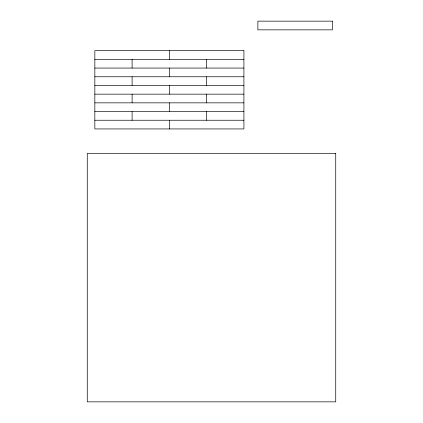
<?xml version="1.0" encoding="UTF-8"?>
<svg xmlns="http://www.w3.org/2000/svg" width="423" height="423" viewBox="0 0 423 423"><rect width="100%" height="100%" fill="white"/><g stroke="black" fill="none" stroke-linecap="round" stroke-linejoin="round"><path stroke-width="0.63" d="M94.837 59.368L243.912 59.368M94.837 68.066L243.912 68.066M94.837 76.764L243.912 76.764M94.837 85.457L243.912 85.457M94.837 94.155L243.912 94.155M94.837 102.847L243.912 102.847M94.837 111.545L243.912 111.545M94.837 120.243L243.912 120.243M206.641 59.368L206.641 68.066M206.641 76.764L206.641 85.457M206.641 94.155L206.641 102.847M206.641 111.545L206.641 120.243M169.374 50.675L169.374 59.368M169.374 68.066L169.374 76.764M169.374 85.457L169.374 94.155M169.374 102.847L169.374 111.545M169.374 120.243L169.374 128.936M132.108 59.368L132.108 68.066M132.108 76.764L132.108 85.457M132.108 94.155L132.108 102.847M132.108 111.545L132.108 120.243M332.415 21.15L257.877 21.15L257.877 29.848L332.415 29.848L332.415 21.15M243.912 50.675L94.837 50.675L94.837 128.936L243.912 128.936L243.912 50.675M335.73 153.396L87.27 153.396L87.27 401.85L335.73 401.85L335.73 153.396"/></g></svg>
